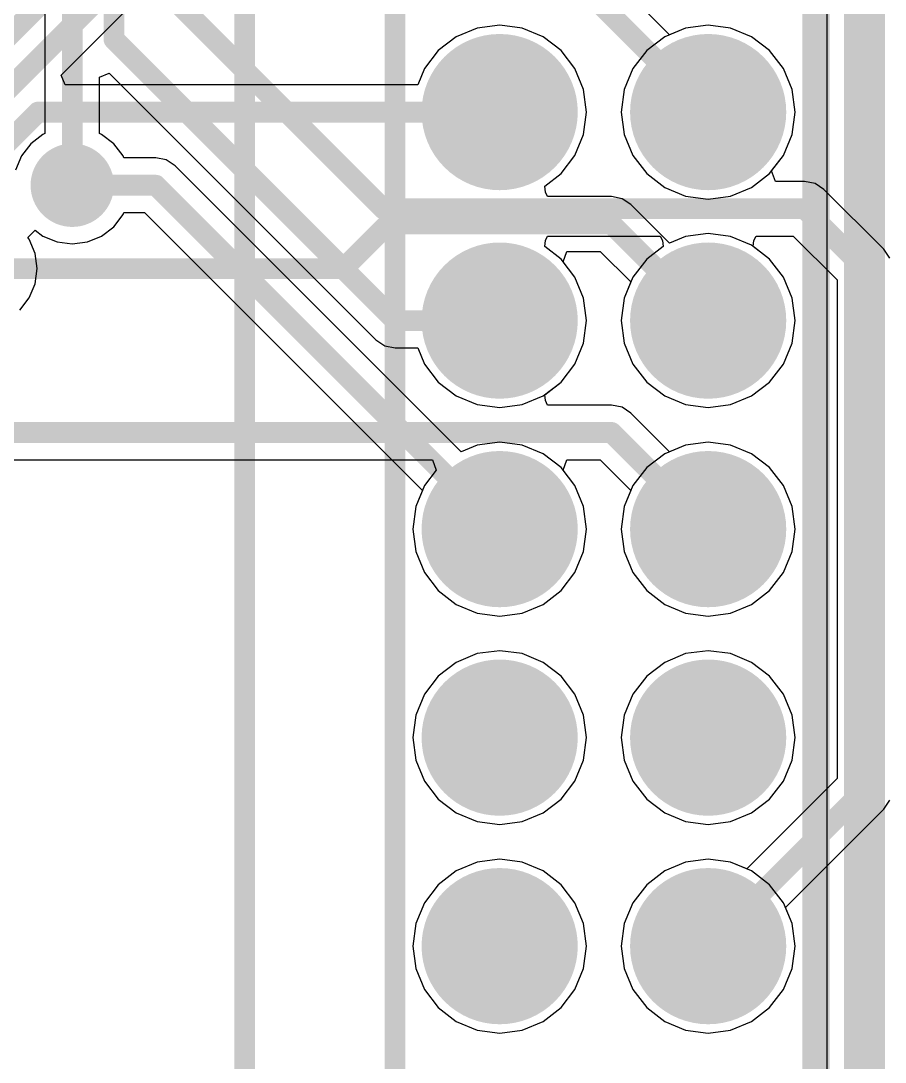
# Model space of a CAD drawing. Header units: millimetres. Extents: x -0.4 to 7.76, y -3.34 to 0.42.
# Drawn here: x 5.2781 to 5.6926, y -1.5982 to -1.0988 of the extents above; entities that cross this region are included whole.
import ezdxf

# ---------------------------------------------------------------- set-up
doc = ezdxf.new("R2010")
doc.units = ezdxf.units.MM
doc.header["$MEASUREMENT"] = 0
for name, color, linetype in [('BottomLayer', 5, 'Continuous'), ('BottomSolder', 6, 'Continuous'), ('MultiLayer', 9, 'Continuous'), ('PadHoleLayer', 156, 'Continuous'), ('TopLayer', 1, 'Continuous'), ('TopOverlay', 2, 'Continuous'), ('TopSolder', 216, 'Continuous'), ('ViaHoleLayer', 16, 'Continuous')]:
    doc.layers.add(name, color=color, linetype=linetype)

# ---------------------------------------------------------------- blocks, each defined once
blk = doc.blocks.new('LCD_MODULE_3_2_480_320_11')
at = {"layer": 'BottomLayer', "const_width": 0.03346}
for points in [[(3.37327, -1.01, 1), (3.40673, -1.01, 1)], [(3.47327, -1.01, 1), (3.50673, -1.01, 1)], [(3.37327, -1.11, 1), (3.40673, -1.11, 1)], [(3.47327, -1.11, 1), (3.50673, -1.11, 1)], [(3.37327, -1.21, 1), (3.40673, -1.21, 1)], [(3.47327, -1.21, 1), (3.50673, -1.21, 1)], [(3.37327, -1.31, 1), (3.40673, -1.31, 1)], [(3.47327, -1.31, 1), (3.50673, -1.31, 1)], [(3.37327, -1.41, 1), (3.40673, -1.41, 1)], [(3.47327, -1.41, 1), (3.50673, -1.41, 1)]]:
    blk.add_lwpolyline(points, format="xyb", close=True, dxfattribs=at)
at = {"layer": 'BottomSolder', "const_width": 0.03746}
for points in [[(3.37127, -1.01, 1), (3.40873, -1.01, 1)], [(3.47127, -1.01, 1), (3.50873, -1.01, 1)], [(3.37127, -1.11, 1), (3.40873, -1.11, 1)], [(3.47127, -1.11, 1), (3.50873, -1.11, 1)], [(3.37127, -1.21, 1), (3.40873, -1.21, 1)], [(3.47127, -1.21, 1), (3.50873, -1.21, 1)], [(3.37127, -1.31, 1), (3.40873, -1.31, 1)], [(3.47127, -1.31, 1), (3.50873, -1.31, 1)], [(3.37127, -1.41, 1), (3.40873, -1.41, 1)], [(3.47127, -1.41, 1), (3.50873, -1.41, 1)]]:
    blk.add_lwpolyline(points, format="xyb", close=True, dxfattribs=at)
at = {"layer": 'MultiLayer', "const_width": 0.03346}
for points in [[(3.37327, -1.01, 1), (3.40673, -1.01, 1)], [(3.47327, -1.01, 1), (3.50673, -1.01, 1)], [(3.37327, -1.11, 1), (3.40673, -1.11, 1)], [(3.47327, -1.11, 1), (3.50673, -1.11, 1)], [(3.37327, -1.21, 1), (3.40673, -1.21, 1)], [(3.47327, -1.21, 1), (3.50673, -1.21, 1)], [(3.37327, -1.31, 1), (3.40673, -1.31, 1)], [(3.47327, -1.31, 1), (3.50673, -1.31, 1)], [(3.37327, -1.41, 1), (3.40673, -1.41, 1)], [(3.47327, -1.41, 1), (3.50673, -1.41, 1)]]:
    blk.add_lwpolyline(points, format="xyb", close=True, dxfattribs=at)
at = {"layer": 'PadHoleLayer', "const_width": 0.02165}
for points in [[(3.37917, -1.01, 1), (3.40083, -1.01, 1)], [(3.47917, -1.01, 1), (3.50083, -1.01, 1)], [(3.37917, -1.11, 1), (3.40083, -1.11, 1)], [(3.47917, -1.11, 1), (3.50083, -1.11, 1)], [(3.37917, -1.21, 1), (3.40083, -1.21, 1)], [(3.47917, -1.21, 1), (3.50083, -1.21, 1)], [(3.37917, -1.31, 1), (3.40083, -1.31, 1)], [(3.47917, -1.31, 1), (3.50083, -1.31, 1)], [(3.37917, -1.41, 1), (3.40083, -1.41, 1)], [(3.47917, -1.41, 1), (3.50083, -1.41, 1)]]:
    blk.add_lwpolyline(points, format="xyb", close=True, dxfattribs=at)
at = {"layer": 'TopLayer', "const_width": 0.03346}
for points in [[(3.37327, -1.01, 1), (3.40673, -1.01, 1)], [(3.47327, -1.01, 1), (3.50673, -1.01, 1)], [(3.37327, -1.11, 1), (3.40673, -1.11, 1)], [(3.47327, -1.11, 1), (3.50673, -1.11, 1)], [(3.37327, -1.21, 1), (3.40673, -1.21, 1)], [(3.47327, -1.21, 1), (3.50673, -1.21, 1)], [(3.37327, -1.31, 1), (3.40673, -1.31, 1)], [(3.47327, -1.31, 1), (3.50673, -1.31, 1)], [(3.37327, -1.41, 1), (3.40673, -1.41, 1)], [(3.47327, -1.41, 1), (3.50673, -1.41, 1)]]:
    blk.add_lwpolyline(points, format="xyb", close=True, dxfattribs=at)
at = {"layer": 'TopOverlay', "const_width": 0.01}
for points in [[(3.54331, -2.12598), (3.54331, 0)], [(3.26772, -2.04724), (3.26772, -0.03937)], [(3.33983, -1.96), (3.33983, -0.15992)], [(3.5401, -1.96), (3.5401, -0.15992)]]:
    blk.add_lwpolyline(points, dxfattribs=at)
at = {"layer": 'TopSolder', "const_width": 0.03746}
for points in [[(3.37127, -1.01, 1), (3.40873, -1.01, 1)], [(3.47127, -1.01, 1), (3.50873, -1.01, 1)], [(3.37127, -1.11, 1), (3.40873, -1.11, 1)], [(3.47127, -1.11, 1), (3.50873, -1.11, 1)], [(3.37127, -1.21, 1), (3.40873, -1.21, 1)], [(3.47127, -1.21, 1), (3.50873, -1.21, 1)], [(3.37127, -1.31, 1), (3.40873, -1.31, 1)], [(3.47127, -1.31, 1), (3.50873, -1.31, 1)], [(3.37127, -1.41, 1), (3.40873, -1.41, 1)], [(3.47127, -1.41, 1), (3.50873, -1.41, 1)]]:
    blk.add_lwpolyline(points, format="xyb", close=True, dxfattribs=at)

msp = doc.modelspace()

# ---------------------------------------------------------------- linework, layer by layer
at = {"layer": 'BottomLayer'}
for p, q in [((5.28961, -0.64811), (5.28961, -1.15294)), ((5.58922, -1.10552), (5.56618, -1.08248)), ((5.59694, -1.10232), (5.58922, -1.10552)), ((5.60773, -1.1009), (5.59694, -1.10232)), ((5.61852, -1.10232), (5.60773, -1.1009)), ((5.62858, -1.10649), (5.61852, -1.10232)), ((5.63722, -1.11312), (5.62858, -1.10649)), ((5.64384, -1.12175), (5.63722, -1.11312)), ((5.64801, -1.13181), (5.64384, -1.12175)), ((5.31586, -1.1259), (5.32048, -1.12399)), ((5.31586, -1.15294), (5.31586, -1.1259)), ((5.32048, -1.12399), (5.44837, -1.25188)), ((5.64943, -1.1426), (5.64801, -1.13181)), ((5.64801, -1.15339), (5.64943, -1.1426)), ((5.28868, -1.15333), (5.28285, -1.1578)), ((5.28961, -1.15294), (5.28868, -1.15333)), ((5.31679, -1.15333), (5.31586, -1.15294)), ((5.32261, -1.1578), (5.31679, -1.15333)), ((5.64384, -1.16345), (5.64801, -1.15339)), ((5.28285, -1.1578), (5.27838, -1.16362)), ((5.32708, -1.16362), (5.32261, -1.1578)), ((5.27838, -1.16362), (5.27558, -1.1704)), ((5.32747, -1.16455), (5.32708, -1.16362)), ((5.63819, -1.17081), (5.64384, -1.16345)), ((5.34281, -1.16455), (5.32747, -1.16455)), ((5.34784, -1.16555), (5.34281, -1.16455)), ((5.35209, -1.1684), (5.34784, -1.16555)), ((5.48922, -1.30552), (5.35209, -1.1684)), ((5.63999, -1.17581), (5.63819, -1.17081)), ((5.65399, -1.17581), (5.63999, -1.17581)), ((5.65902, -1.17681), (5.65399, -1.17581)), ((5.66327, -1.17966), (5.65902, -1.17681)), ((5.69201, -1.2084), (5.66327, -1.17966)), ((5.32261, -1.19756), (5.32708, -1.19173)), ((5.32708, -1.19173), (5.32747, -1.1908)), ((5.32747, -1.1908), (5.33738, -1.1908)), ((5.33738, -1.1908), (5.47066, -1.32408)), ((5.31679, -1.20203), (5.32261, -1.19756)), ((5.28142, -1.20276), (5.28499, -1.1992)), ((5.28208, -1.20362), (5.28142, -1.20276)), ((5.28499, -1.1992), (5.28868, -1.20203)), ((5.28868, -1.20203), (5.29546, -1.20483)), ((5.31001, -1.20483), (5.31679, -1.20203)), ((5.52966, -1.20423), (5.53069, -1.20206)), ((5.53069, -1.20206), (5.58478, -1.20206)), ((5.58478, -1.20206), (5.58581, -1.20423)), ((5.62966, -1.20423), (5.63069, -1.20206)), ((5.63069, -1.20206), (5.64855, -1.20206)), ((5.64855, -1.20206), (5.66961, -1.22311)), ((5.28489, -1.2104), (5.28208, -1.20362)), ((5.29546, -1.20483), (5.30273, -1.20579)), ((5.30273, -1.20579), (5.31001, -1.20483)), ((5.52933, -1.20706), (5.52966, -1.20423)), ((5.53722, -1.21312), (5.52933, -1.20706)), ((5.58614, -1.20706), (5.57825, -1.21312)), ((5.58581, -1.20423), (5.58614, -1.20706)), ((5.62933, -1.20706), (5.62966, -1.20423)), ((5.63722, -1.21312), (5.62933, -1.20706)), ((5.69486, -1.21265), (5.69201, -1.2084)), ((5.28585, -1.21768), (5.28489, -1.2104)), ((5.54384, -1.22175), (5.53722, -1.21312)), ((5.57825, -1.21312), (5.57162, -1.22175)), ((5.64384, -1.22175), (5.63722, -1.21312)), ((5.28489, -1.22495), (5.28585, -1.21768)), ((5.54801, -1.23181), (5.54384, -1.22175)), ((5.57162, -1.22175), (5.56746, -1.23181)), ((5.64801, -1.23181), (5.64384, -1.22175)), ((5.66961, -1.22311), (5.66961, -1.46216)), ((5.28208, -1.23173), (5.28489, -1.22495)), ((5.27761, -1.23756), (5.28208, -1.23173)), ((5.54943, -1.2426), (5.54801, -1.23181)), ((5.56746, -1.23181), (5.56604, -1.2426)), ((5.64943, -1.2426), (5.64801, -1.23181)), ((5.54801, -1.25339), (5.54943, -1.2426)), ((5.56604, -1.2426), (5.56746, -1.25339)), ((5.64801, -1.25339), (5.64943, -1.2426)), ((5.44837, -1.25188), (5.45263, -1.25473)), ((5.54384, -1.26345), (5.54801, -1.25339)), ((5.56746, -1.25339), (5.57162, -1.26345)), ((5.64384, -1.26345), (5.64801, -1.25339)), ((5.45263, -1.25473), (5.45765, -1.25572)), ((5.45765, -1.25572), (5.46842, -1.25572)), ((5.46842, -1.25572), (5.47162, -1.26345)), ((5.47162, -1.26345), (5.47825, -1.27208)), ((5.53722, -1.27208), (5.54384, -1.26345)), ((5.57162, -1.26345), (5.57825, -1.27208)), ((5.63722, -1.27208), (5.64384, -1.26345)), ((5.47825, -1.27208), (5.48688, -1.27871)), ((5.52858, -1.27871), (5.53722, -1.27208)), ((5.57825, -1.27208), (5.58688, -1.27871)), ((5.62858, -1.27871), (5.63722, -1.27208)), ((5.48688, -1.27871), (5.49694, -1.28287)), ((5.49694, -1.28287), (5.50773, -1.28429)), ((5.50773, -1.28429), (5.51852, -1.28287)), ((5.51852, -1.28287), (5.52858, -1.27871)), ((5.58688, -1.27871), (5.59694, -1.28287)), ((5.59694, -1.28287), (5.60773, -1.28429)), ((5.60773, -1.28429), (5.61852, -1.28287)), ((5.61852, -1.28287), (5.62858, -1.27871)), ((5.49694, -1.30232), (5.48922, -1.30552)), ((5.50773, -1.3009), (5.49694, -1.30232)), ((5.51852, -1.30232), (5.50773, -1.3009)), ((5.52858, -1.30649), (5.51852, -1.30232)), ((5.59694, -1.30232), (5.58688, -1.30649)), ((5.60773, -1.3009), (5.59694, -1.30232)), ((5.61852, -1.30232), (5.60773, -1.3009)), ((5.62858, -1.30649), (5.61852, -1.30232)), ((5.53722, -1.31312), (5.52858, -1.30649)), ((5.58688, -1.30649), (5.57825, -1.31312)), ((5.63722, -1.31312), (5.62858, -1.30649)), ((5.54384, -1.32175), (5.53722, -1.31312)), ((5.57825, -1.31312), (5.57162, -1.32175)), ((5.64384, -1.32175), (5.63722, -1.31312)), ((5.54801, -1.33181), (5.54384, -1.32175)), ((5.57162, -1.32175), (5.56746, -1.33181)), ((5.64801, -1.33181), (5.64384, -1.32175)), ((5.47066, -1.32408), (5.46746, -1.33181)), ((5.46746, -1.33181), (5.46604, -1.3426)), ((5.54943, -1.3426), (5.54801, -1.33181)), ((5.56746, -1.33181), (5.56604, -1.3426)), ((5.64943, -1.3426), (5.64801, -1.33181)), ((5.46604, -1.3426), (5.46746, -1.35339)), ((5.54801, -1.35339), (5.54943, -1.3426)), ((5.56604, -1.3426), (5.56746, -1.35339)), ((5.64801, -1.35339), (5.64943, -1.3426)), ((5.46746, -1.35339), (5.47162, -1.36345)), ((5.54384, -1.36345), (5.54801, -1.35339)), ((5.56746, -1.35339), (5.57162, -1.36345)), ((5.64384, -1.36345), (5.64801, -1.35339)), ((5.47162, -1.36345), (5.47825, -1.37208)), ((5.53722, -1.37208), (5.54384, -1.36345)), ((5.57162, -1.36345), (5.57825, -1.37208)), ((5.63722, -1.37208), (5.64384, -1.36345)), ((5.47825, -1.37208), (5.48688, -1.37871)), ((5.52858, -1.37871), (5.53722, -1.37208)), ((5.57825, -1.37208), (5.58688, -1.37871)), ((5.62858, -1.37871), (5.63722, -1.37208)), ((5.48688, -1.37871), (5.49694, -1.38287)), ((5.49694, -1.38287), (5.50773, -1.38429)), ((5.50773, -1.38429), (5.51852, -1.38287)), ((5.51852, -1.38287), (5.52858, -1.37871)), ((5.58688, -1.37871), (5.59694, -1.38287)), ((5.59694, -1.38287), (5.60773, -1.38429)), ((5.60773, -1.38429), (5.61852, -1.38287)), ((5.61852, -1.38287), (5.62858, -1.37871)), ((5.49694, -1.40232), (5.48688, -1.40649)), ((5.50773, -1.4009), (5.49694, -1.40232)), ((5.51852, -1.40232), (5.50773, -1.4009)), ((5.52858, -1.40649), (5.51852, -1.40232)), ((5.59694, -1.40232), (5.58688, -1.40649)), ((5.60773, -1.4009), (5.59694, -1.40232)), ((5.61852, -1.40232), (5.60773, -1.4009)), ((5.62858, -1.40649), (5.61852, -1.40232)), ((5.48688, -1.40649), (5.47825, -1.41312)), ((5.53722, -1.41312), (5.52858, -1.40649)), ((5.58688, -1.40649), (5.57825, -1.41312)), ((5.63722, -1.41312), (5.62858, -1.40649)), ((5.47825, -1.41312), (5.47162, -1.42175)), ((5.54384, -1.42175), (5.53722, -1.41312)), ((5.57825, -1.41312), (5.57162, -1.42175)), ((5.64384, -1.42175), (5.63722, -1.41312)), ((5.47162, -1.42175), (5.46746, -1.43181)), ((5.54801, -1.43181), (5.54384, -1.42175)), ((5.57162, -1.42175), (5.56746, -1.43181)), ((5.64801, -1.43181), (5.64384, -1.42175)), ((5.46746, -1.43181), (5.46604, -1.4426)), ((5.54943, -1.4426), (5.54801, -1.43181)), ((5.56746, -1.43181), (5.56604, -1.4426)), ((5.64943, -1.4426), (5.64801, -1.43181)), ((5.46604, -1.4426), (5.46746, -1.45339)), ((5.54801, -1.45339), (5.54943, -1.4426)), ((5.56604, -1.4426), (5.56746, -1.45339)), ((5.64801, -1.45339), (5.64943, -1.4426)), ((5.46746, -1.45339), (5.47162, -1.46345)), ((5.54384, -1.46345), (5.54801, -1.45339)), ((5.56746, -1.45339), (5.57162, -1.46345)), ((5.64384, -1.46345), (5.64801, -1.45339)), ((5.66961, -1.46216), (5.62625, -1.50552)), ((5.47162, -1.46345), (5.47825, -1.47208)), ((5.53722, -1.47208), (5.54384, -1.46345)), ((5.57162, -1.46345), (5.57825, -1.47208)), ((5.63722, -1.47208), (5.64384, -1.46345)), ((5.47825, -1.47208), (5.48688, -1.47871)), ((5.52858, -1.47871), (5.53722, -1.47208)), ((5.57825, -1.47208), (5.58688, -1.47871)), ((5.62858, -1.47871), (5.63722, -1.47208)), ((5.69201, -1.47688), (5.69486, -1.47262)), ((5.64481, -1.52409), (5.69201, -1.47688)), ((5.48688, -1.47871), (5.49694, -1.48287)), ((5.49694, -1.48287), (5.50773, -1.48429)), ((5.50773, -1.48429), (5.51852, -1.48287)), ((5.51852, -1.48287), (5.52858, -1.47871)), ((5.58688, -1.47871), (5.59694, -1.48287)), ((5.59694, -1.48287), (5.60773, -1.48429)), ((5.60773, -1.48429), (5.61852, -1.48287)), ((5.61852, -1.48287), (5.62858, -1.47871)), ((5.49694, -1.50232), (5.48688, -1.50649)), ((5.50773, -1.5009), (5.49694, -1.50232)), ((5.51852, -1.50232), (5.50773, -1.5009)), ((5.52858, -1.50649), (5.51852, -1.50232)), ((5.59694, -1.50232), (5.58688, -1.50649)), ((5.60773, -1.5009), (5.59694, -1.50232)), ((5.61852, -1.50232), (5.60773, -1.5009)), ((5.62625, -1.50552), (5.61852, -1.50232)), ((5.48688, -1.50649), (5.47825, -1.51312)), ((5.53722, -1.51312), (5.52858, -1.50649)), ((5.58688, -1.50649), (5.57825, -1.51312)), ((5.47825, -1.51312), (5.47162, -1.52175)), ((5.54384, -1.52175), (5.53722, -1.51312)), ((5.57825, -1.51312), (5.57162, -1.52175)), ((5.47162, -1.52175), (5.46746, -1.53181)), ((5.54801, -1.53181), (5.54384, -1.52175)), ((5.57162, -1.52175), (5.56746, -1.53181)), ((5.64801, -1.53181), (5.64481, -1.52409)), ((5.46746, -1.53181), (5.46604, -1.5426)), ((5.54943, -1.5426), (5.54801, -1.53181)), ((5.56746, -1.53181), (5.56604, -1.5426)), ((5.64943, -1.5426), (5.64801, -1.53181)), ((5.46604, -1.5426), (5.46746, -1.55339)), ((5.54801, -1.55339), (5.54943, -1.5426)), ((5.56604, -1.5426), (5.56746, -1.55339)), ((5.64801, -1.55339), (5.64943, -1.5426)), ((5.46746, -1.55339), (5.47162, -1.56345)), ((5.54384, -1.56345), (5.54801, -1.55339)), ((5.56746, -1.55339), (5.57162, -1.56345)), ((5.64384, -1.56345), (5.64801, -1.55339)), ((5.47162, -1.56345), (5.47825, -1.57208)), ((5.53722, -1.57208), (5.54384, -1.56345)), ((5.57162, -1.56345), (5.57825, -1.57208)), ((5.63722, -1.57208), (5.64384, -1.56345)), ((5.47825, -1.57208), (5.48688, -1.57871)), ((5.52858, -1.57871), (5.53722, -1.57208)), ((5.57825, -1.57208), (5.58688, -1.57871)), ((5.62858, -1.57871), (5.63722, -1.57208)), ((5.48688, -1.57871), (5.49694, -1.58287)), ((5.49694, -1.58287), (5.50773, -1.58429)), ((5.50773, -1.58429), (5.51852, -1.58287)), ((5.51852, -1.58287), (5.52858, -1.57871)), ((5.58688, -1.57871), (5.59694, -1.58287)), ((5.59694, -1.58287), (5.60773, -1.58429)), ((5.60773, -1.58429), (5.61852, -1.58287)), ((5.61852, -1.58287), (5.62858, -1.57871))]:
    msp.add_line(p, q, dxfattribs=at)
at = {"layer": 'BottomLayer', "const_width": 0.01}
for points in [[(5.32273, -1.10768), (5.32273, -0.6374)], [(5.30273, -1.17768), (5.30273, -0.64268)], [(5.34061, -1.07768), (5.45187, -1.18894)], [(5.5569, -1.09176), (5.60773, -1.1426)], [(5.32273, -1.10768), (5.45765, -1.2426)], [(5.30273, -1.17768), (5.34281, -1.17768)], [(5.34281, -1.17768), (5.50773, -1.3426)], [(5.45187, -1.18894), (5.65399, -1.18894)], [(5.65399, -1.18894), (5.68273, -1.21768)], [(5.68273, -1.4676), (5.68273, -1.21768)], [(5.45765, -1.2426), (5.50773, -1.2426)], [(5.60773, -1.5426), (5.68273, -1.4676)]]:
    msp.add_lwpolyline(points, dxfattribs=at)
at = {"layer": 'BottomLayer'}
for points, const_width in [([(5.32023, -1.10768, 1), (5.32523, -1.10768, 1)], 0.005), ([(5.32023, -1.10768, 1), (5.32523, -1.10768, 1)], 0.005), ([(5.60523, -1.1426, 1), (5.61023, -1.1426, 1)], 0.005), ([(5.29273, -1.17768, 1), (5.31273, -1.17768, 1)], 0.02), ([(5.30023, -1.17768, 1), (5.30523, -1.17768, 1)], 0.005), ([(5.30023, -1.17768, 1), (5.30523, -1.17768, 1)], 0.005), ([(5.34031, -1.17768, 1), (5.34531, -1.17768, 1)], 0.005), ([(5.34031, -1.17768, 1), (5.34531, -1.17768, 1)], 0.005), ([(5.44937, -1.18894, 1), (5.45437, -1.18894, 1)], 0.005), ([(5.44937, -1.18894, 1), (5.45437, -1.18894, 1)], 0.005), ([(5.65149, -1.18894, 1), (5.65649, -1.18894, 1)], 0.005), ([(5.65149, -1.18894, 1), (5.65649, -1.18894, 1)], 0.005), ([(5.68023, -1.21768, 1), (5.68523, -1.21768, 1)], 0.005), ([(5.68023, -1.21768, 1), (5.68523, -1.21768, 1)], 0.005), ([(5.45515, -1.2426, 1), (5.46015, -1.2426, 1)], 0.005), ([(5.45515, -1.2426, 1), (5.46015, -1.2426, 1)], 0.005), ([(5.50523, -1.2426, 1), (5.51023, -1.2426, 1)], 0.005), ([(5.50523, -1.3426, 1), (5.51023, -1.3426, 1)], 0.005), ([(5.68023, -1.4676, 1), (5.68523, -1.4676, 1)], 0.005), ([(5.68023, -1.4676, 1), (5.68523, -1.4676, 1)], 0.005), ([(5.60523, -1.5426, 1), (5.61023, -1.5426, 1)], 0.005)]:
    msp.add_lwpolyline(points, format="xyb", close=True, dxfattribs=dict(at, const_width=const_width))
at = {"layer": 'MultiLayer', "const_width": 0.02}
msp.add_lwpolyline([(5.29273, -1.17768, 1), (5.31273, -1.17768, 1)], format="xyb", close=True, dxfattribs=at)
at = {"layer": 'TopLayer'}
for p, q in [((5.66467, -0.42508), (5.66467, -2.18819)), ((5.29735, -1.12485), (5.3564, -1.0658)), ((5.49694, -1.10232), (5.48688, -1.10649)), ((5.50773, -1.1009), (5.49694, -1.10232)), ((5.51852, -1.10232), (5.50773, -1.1009)), ((5.52858, -1.10649), (5.51852, -1.10232)), ((5.59694, -1.10232), (5.58688, -1.10649)), ((5.60773, -1.1009), (5.59694, -1.10232)), ((5.61852, -1.10232), (5.60773, -1.1009)), ((5.62858, -1.10649), (5.61852, -1.10232)), ((5.48688, -1.10649), (5.47825, -1.11312)), ((5.53722, -1.11312), (5.52858, -1.10649)), ((5.58688, -1.10649), (5.57825, -1.11312)), ((5.63722, -1.11312), (5.62858, -1.10649)), ((5.47825, -1.11312), (5.47162, -1.12175)), ((5.54384, -1.12175), (5.53722, -1.11312)), ((5.57825, -1.11312), (5.57162, -1.12175)), ((5.64384, -1.12175), (5.63722, -1.11312)), ((5.47162, -1.12175), (5.46842, -1.12947)), ((5.54801, -1.13181), (5.54384, -1.12175)), ((5.57162, -1.12175), (5.56746, -1.13181)), ((5.64801, -1.13181), (5.64384, -1.12175)), ((5.29927, -1.12947), (5.29735, -1.12485)), ((5.46842, -1.12947), (5.29927, -1.12947)), ((5.54943, -1.1426), (5.54801, -1.13181)), ((5.56746, -1.13181), (5.56604, -1.1426)), ((5.64943, -1.1426), (5.64801, -1.13181)), ((5.54801, -1.15339), (5.54943, -1.1426)), ((5.56604, -1.1426), (5.56746, -1.15339)), ((5.64801, -1.15339), (5.64943, -1.1426)), ((5.54384, -1.16345), (5.54801, -1.15339)), ((5.56746, -1.15339), (5.57162, -1.16345)), ((5.64384, -1.16345), (5.64801, -1.15339)), ((5.53722, -1.17208), (5.54384, -1.16345)), ((5.57162, -1.16345), (5.57825, -1.17208)), ((5.63722, -1.17208), (5.64384, -1.16345)), ((5.52933, -1.17813), (5.53722, -1.17208)), ((5.57825, -1.17208), (5.58688, -1.17871)), ((5.62858, -1.17871), (5.63722, -1.17208)), ((5.52966, -1.18097), (5.52933, -1.17813)), ((5.53069, -1.18313), (5.52966, -1.18097)), ((5.56139, -1.18313), (5.53069, -1.18313)), ((5.56642, -1.18413), (5.56139, -1.18313)), ((5.58688, -1.17871), (5.59694, -1.18287)), ((5.59694, -1.18287), (5.60773, -1.18429)), ((5.60773, -1.18429), (5.61852, -1.18287)), ((5.61852, -1.18287), (5.62858, -1.17871)), ((5.57068, -1.18698), (5.56642, -1.18413)), ((5.58922, -1.20552), (5.57068, -1.18698)), ((5.59694, -1.20232), (5.58922, -1.20552)), ((5.60773, -1.2009), (5.59694, -1.20232)), ((5.61852, -1.20232), (5.60773, -1.2009)), ((5.62858, -1.20649), (5.61852, -1.20232)), ((5.63722, -1.21312), (5.62858, -1.20649)), ((5.53819, -1.21439), (5.53999, -1.20939)), ((5.53999, -1.20939), (5.55596, -1.20939)), ((5.55596, -1.20939), (5.57066, -1.22408)), ((5.64384, -1.22175), (5.63722, -1.21312)), ((5.54384, -1.22175), (5.53819, -1.21439)), ((5.54801, -1.23181), (5.54384, -1.22175)), ((5.64801, -1.23181), (5.64384, -1.22175)), ((5.57066, -1.22408), (5.56746, -1.23181)), ((5.54943, -1.2426), (5.54801, -1.23181)), ((5.56746, -1.23181), (5.56604, -1.2426)), ((5.64943, -1.2426), (5.64801, -1.23181)), ((5.54801, -1.25339), (5.54943, -1.2426)), ((5.56604, -1.2426), (5.56746, -1.25339)), ((5.64801, -1.25339), (5.64943, -1.2426)), ((5.54384, -1.26345), (5.54801, -1.25339)), ((5.56746, -1.25339), (5.57162, -1.26345)), ((5.64384, -1.26345), (5.64801, -1.25339)), ((5.53722, -1.27208), (5.54384, -1.26345)), ((5.57162, -1.26345), (5.57825, -1.27208)), ((5.63722, -1.27208), (5.64384, -1.26345)), ((5.52933, -1.27813), (5.53722, -1.27208)), ((5.57825, -1.27208), (5.58688, -1.27871)), ((5.62858, -1.27871), (5.63722, -1.27208)), ((5.52966, -1.28097), (5.52933, -1.27813)), ((5.53069, -1.28313), (5.52966, -1.28097)), ((5.56139, -1.28313), (5.53069, -1.28313)), ((5.56642, -1.28413), (5.56139, -1.28313)), ((5.58688, -1.27871), (5.59694, -1.28287)), ((5.59694, -1.28287), (5.60773, -1.28429)), ((5.60773, -1.28429), (5.61852, -1.28287)), ((5.61852, -1.28287), (5.62858, -1.27871)), ((5.57068, -1.28698), (5.56642, -1.28413)), ((5.58922, -1.30552), (5.57068, -1.28698)), ((5.59694, -1.30232), (5.58922, -1.30552)), ((5.60773, -1.3009), (5.59694, -1.30232)), ((5.61852, -1.30232), (5.60773, -1.3009)), ((5.62858, -1.30649), (5.61852, -1.30232)), ((5.63722, -1.31312), (5.62858, -1.30649)), ((5.24631, -1.30939), (5.47547, -1.30939)), ((5.47547, -1.30939), (5.47727, -1.31439)), ((5.53819, -1.31439), (5.53999, -1.30939)), ((5.53999, -1.30939), (5.55596, -1.30939)), ((5.55596, -1.30939), (5.57066, -1.32408)), ((5.64384, -1.32175), (5.63722, -1.31312)), ((5.47727, -1.31439), (5.47162, -1.32175)), ((5.54384, -1.32175), (5.53819, -1.31439)), ((5.47162, -1.32175), (5.46746, -1.33181)), ((5.54801, -1.33181), (5.54384, -1.32175)), ((5.64801, -1.33181), (5.64384, -1.32175)), ((5.57066, -1.32408), (5.56746, -1.33181)), ((5.46746, -1.33181), (5.46604, -1.3426)), ((5.54943, -1.3426), (5.54801, -1.33181)), ((5.56746, -1.33181), (5.56604, -1.3426)), ((5.64943, -1.3426), (5.64801, -1.33181)), ((5.46604, -1.3426), (5.46746, -1.35339)), ((5.54801, -1.35339), (5.54943, -1.3426)), ((5.56604, -1.3426), (5.56746, -1.35339)), ((5.64801, -1.35339), (5.64943, -1.3426)), ((5.46746, -1.35339), (5.47162, -1.36345)), ((5.54384, -1.36345), (5.54801, -1.35339)), ((5.56746, -1.35339), (5.57162, -1.36345)), ((5.64384, -1.36345), (5.64801, -1.35339)), ((5.47162, -1.36345), (5.47825, -1.37208)), ((5.53722, -1.37208), (5.54384, -1.36345)), ((5.57162, -1.36345), (5.57825, -1.37208)), ((5.63722, -1.37208), (5.64384, -1.36345)), ((5.47825, -1.37208), (5.48688, -1.37871)), ((5.52858, -1.37871), (5.53722, -1.37208)), ((5.57825, -1.37208), (5.58688, -1.37871)), ((5.62858, -1.37871), (5.63722, -1.37208)), ((5.48688, -1.37871), (5.49694, -1.38287)), ((5.49694, -1.38287), (5.50773, -1.38429)), ((5.50773, -1.38429), (5.51852, -1.38287)), ((5.51852, -1.38287), (5.52858, -1.37871)), ((5.58688, -1.37871), (5.59694, -1.38287)), ((5.59694, -1.38287), (5.60773, -1.38429)), ((5.60773, -1.38429), (5.61852, -1.38287)), ((5.61852, -1.38287), (5.62858, -1.37871)), ((5.49694, -1.40232), (5.48688, -1.40649)), ((5.50773, -1.4009), (5.49694, -1.40232)), ((5.51852, -1.40232), (5.50773, -1.4009)), ((5.52858, -1.40649), (5.51852, -1.40232)), ((5.59694, -1.40232), (5.58688, -1.40649)), ((5.60773, -1.4009), (5.59694, -1.40232)), ((5.61852, -1.40232), (5.60773, -1.4009)), ((5.62858, -1.40649), (5.61852, -1.40232)), ((5.48688, -1.40649), (5.47825, -1.41312)), ((5.53722, -1.41312), (5.52858, -1.40649)), ((5.58688, -1.40649), (5.57825, -1.41312)), ((5.63722, -1.41312), (5.62858, -1.40649)), ((5.47825, -1.41312), (5.47162, -1.42175)), ((5.54384, -1.42175), (5.53722, -1.41312)), ((5.57825, -1.41312), (5.57162, -1.42175)), ((5.64384, -1.42175), (5.63722, -1.41312)), ((5.47162, -1.42175), (5.46746, -1.43181)), ((5.54801, -1.43181), (5.54384, -1.42175)), ((5.57162, -1.42175), (5.56746, -1.43181)), ((5.64801, -1.43181), (5.64384, -1.42175)), ((5.46746, -1.43181), (5.46604, -1.4426)), ((5.54943, -1.4426), (5.54801, -1.43181)), ((5.56746, -1.43181), (5.56604, -1.4426)), ((5.64943, -1.4426), (5.64801, -1.43181)), ((5.46604, -1.4426), (5.46746, -1.45339)), ((5.54801, -1.45339), (5.54943, -1.4426)), ((5.56604, -1.4426), (5.56746, -1.45339)), ((5.64801, -1.45339), (5.64943, -1.4426)), ((5.46746, -1.45339), (5.47162, -1.46345)), ((5.54384, -1.46345), (5.54801, -1.45339)), ((5.56746, -1.45339), (5.57162, -1.46345)), ((5.64384, -1.46345), (5.64801, -1.45339)), ((5.47162, -1.46345), (5.47825, -1.47208)), ((5.53722, -1.47208), (5.54384, -1.46345)), ((5.57162, -1.46345), (5.57825, -1.47208)), ((5.63722, -1.47208), (5.64384, -1.46345)), ((5.47825, -1.47208), (5.48688, -1.47871)), ((5.52858, -1.47871), (5.53722, -1.47208)), ((5.57825, -1.47208), (5.58688, -1.47871)), ((5.62858, -1.47871), (5.63722, -1.47208)), ((5.48688, -1.47871), (5.49694, -1.48287)), ((5.49694, -1.48287), (5.50773, -1.48429)), ((5.50773, -1.48429), (5.51852, -1.48287)), ((5.51852, -1.48287), (5.52858, -1.47871)), ((5.58688, -1.47871), (5.59694, -1.48287)), ((5.59694, -1.48287), (5.60773, -1.48429)), ((5.60773, -1.48429), (5.61852, -1.48287)), ((5.61852, -1.48287), (5.62858, -1.47871)), ((5.49694, -1.50232), (5.48688, -1.50649)), ((5.50773, -1.5009), (5.49694, -1.50232)), ((5.51852, -1.50232), (5.50773, -1.5009)), ((5.52858, -1.50649), (5.51852, -1.50232)), ((5.59694, -1.50232), (5.58688, -1.50649)), ((5.60773, -1.5009), (5.59694, -1.50232)), ((5.61852, -1.50232), (5.60773, -1.5009)), ((5.62858, -1.50649), (5.61852, -1.50232)), ((5.48688, -1.50649), (5.47825, -1.51312)), ((5.53722, -1.51312), (5.52858, -1.50649)), ((5.58688, -1.50649), (5.57825, -1.51312)), ((5.63722, -1.51312), (5.62858, -1.50649)), ((5.47825, -1.51312), (5.47162, -1.52175)), ((5.54384, -1.52175), (5.53722, -1.51312)), ((5.57825, -1.51312), (5.57162, -1.52175)), ((5.64384, -1.52175), (5.63722, -1.51312)), ((5.47162, -1.52175), (5.46746, -1.53181)), ((5.54801, -1.53181), (5.54384, -1.52175)), ((5.57162, -1.52175), (5.56746, -1.53181)), ((5.64801, -1.53181), (5.64384, -1.52175)), ((5.46746, -1.53181), (5.46604, -1.5426)), ((5.54943, -1.5426), (5.54801, -1.53181)), ((5.56746, -1.53181), (5.56604, -1.5426)), ((5.64943, -1.5426), (5.64801, -1.53181)), ((5.46604, -1.5426), (5.46746, -1.55339)), ((5.54801, -1.55339), (5.54943, -1.5426)), ((5.56604, -1.5426), (5.56746, -1.55339)), ((5.64801, -1.55339), (5.64943, -1.5426)), ((5.46746, -1.55339), (5.47162, -1.56345)), ((5.54384, -1.56345), (5.54801, -1.55339)), ((5.56746, -1.55339), (5.57162, -1.56345)), ((5.64384, -1.56345), (5.64801, -1.55339)), ((5.47162, -1.56345), (5.47825, -1.57208)), ((5.53722, -1.57208), (5.54384, -1.56345)), ((5.57162, -1.56345), (5.57825, -1.57208)), ((5.63722, -1.57208), (5.64384, -1.56345)), ((5.47825, -1.57208), (5.48688, -1.57871)), ((5.52858, -1.57871), (5.53722, -1.57208)), ((5.57825, -1.57208), (5.58688, -1.57871)), ((5.62858, -1.57871), (5.63722, -1.57208)), ((5.48688, -1.57871), (5.49694, -1.58287)), ((5.49694, -1.58287), (5.50773, -1.58429)), ((5.50773, -1.58429), (5.51852, -1.58287)), ((5.51852, -1.58287), (5.52858, -1.57871)), ((5.58688, -1.57871), (5.59694, -1.58287)), ((5.59694, -1.58287), (5.60773, -1.58429)), ((5.60773, -1.58429), (5.61852, -1.58287)), ((5.61852, -1.58287), (5.62858, -1.57871))]:
    msp.add_line(p, q, dxfattribs=at)
for points, const_width in [([(5.68273, -2.18819), (5.68273, -0.4176)], 0.01969), ([(5.02273, -1.35563), (5.4821, -0.89626)], 0.01), ([(5.14273, -1.26091), (5.35096, -1.05268)], 0.01), ([(5.17773, -1.25119), (5.28632, -1.1426)], 0.01), ([(5.28632, -1.1426), (5.50773, -1.1426)], 0.01), ([(5.43273, -1.21768), (5.45415, -1.19626)], 0.01), ([(5.45415, -1.19626), (5.56139, -1.19626)], 0.01), ([(5.56139, -1.19626), (5.60773, -1.2426)], 0.01), ([(5.25773, -1.21768), (5.43273, -1.21768)], 0.01), ([(5.24631, -1.29626), (5.56139, -1.29626)], 0.01), ([(5.56139, -1.29626), (5.60773, -1.3426)], 0.01)]:
    msp.add_lwpolyline(points, dxfattribs=dict(at, const_width=const_width))
for points, const_width in [([(5.28382, -1.1426, 1), (5.28882, -1.1426, 1)], 0.005), ([(5.28382, -1.1426, 1), (5.28882, -1.1426, 1)], 0.005), ([(5.50523, -1.1426, 1), (5.51023, -1.1426, 1)], 0.005), ([(5.29273, -1.17768, 1), (5.31273, -1.17768, 1)], 0.02), ([(5.45165, -1.19626, 1), (5.45665, -1.19626, 1)], 0.005), ([(5.45165, -1.19626, 1), (5.45665, -1.19626, 1)], 0.005), ([(5.55889, -1.19626, 1), (5.56389, -1.19626, 1)], 0.005), ([(5.55889, -1.19626, 1), (5.56389, -1.19626, 1)], 0.005), ([(5.43023, -1.21768, 1), (5.43523, -1.21768, 1)], 0.005), ([(5.43023, -1.21768, 1), (5.43523, -1.21768, 1)], 0.005), ([(5.60523, -1.2426, 1), (5.61023, -1.2426, 1)], 0.005), ([(5.55889, -1.29626, 1), (5.56389, -1.29626, 1)], 0.005), ([(5.55889, -1.29626, 1), (5.56389, -1.29626, 1)], 0.005), ([(5.60523, -1.3426, 1), (5.61023, -1.3426, 1)], 0.005)]:
    msp.add_lwpolyline(points, format="xyb", close=True, dxfattribs=dict(at, const_width=const_width))
at = {"layer": 'ViaHoleLayer', "const_width": 0.00957}
msp.add_lwpolyline([(5.29795, -1.17768, 1), (5.30752, -1.17768, 1)], format="xyb", close=True, dxfattribs=at)

# ---------------------------------------------------------------- block references
msp.add_blockref('LCD_MODULE_3_2_480_320_11', (2.11773, -0.1326))

doc.saveas('drawing.dxf')
